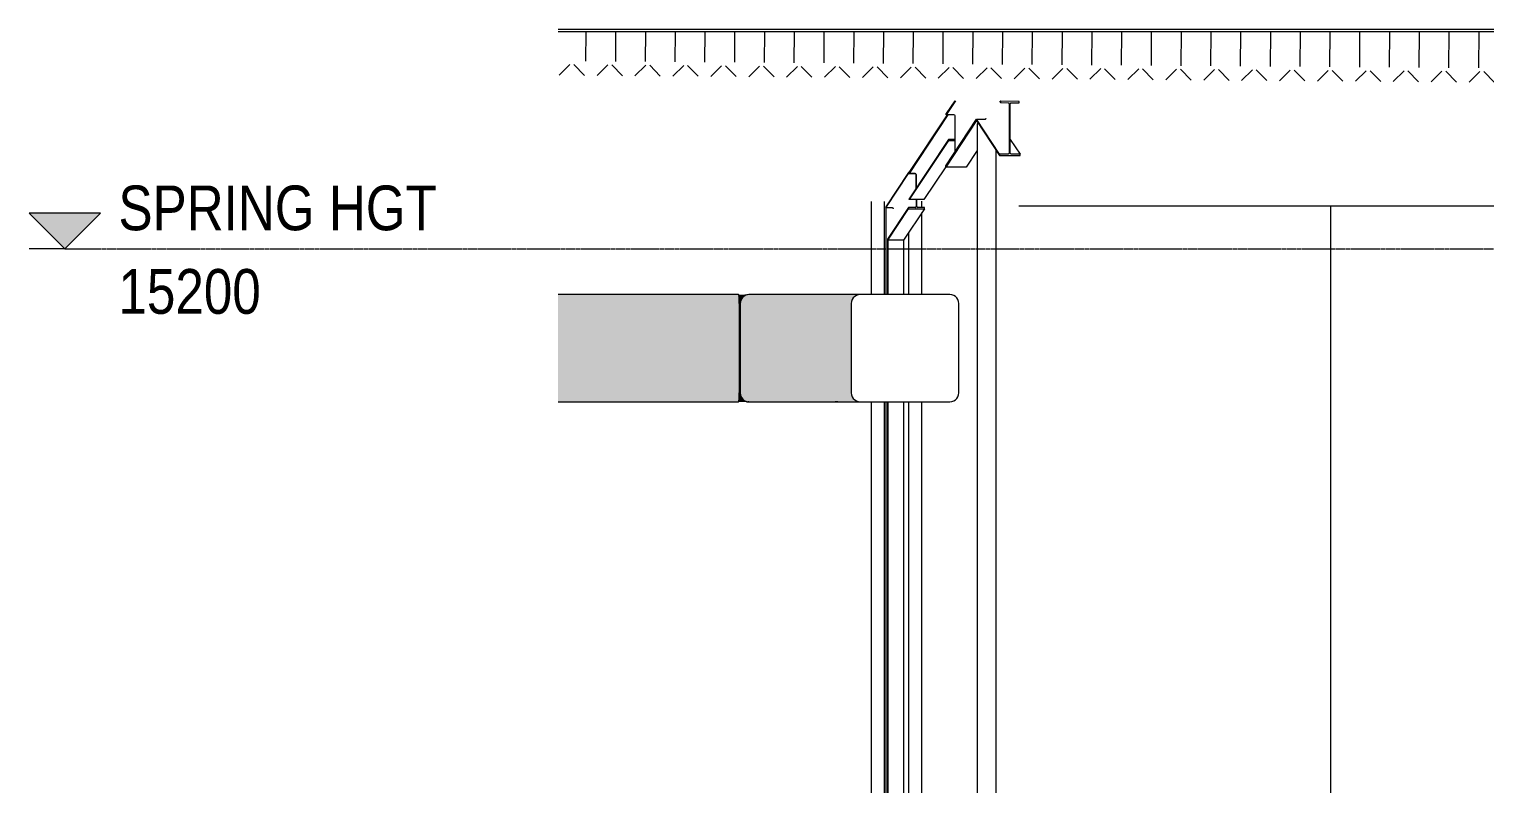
# Model space of a CAD drawing. Header units: millimetres. Extents: x 900982 to 1200730, y -305 to 27743.
# Drawn here: x 1090433 to 1106723, y 9219 to 17658 of the extents above; entities that cross this region are included whole.
import ezdxf

# ---------------------------------------------------------------- set-up
doc = ezdxf.new("R2010")
doc.units = ezdxf.units.MM
doc.linetypes.add('AEC_Center', pattern=[24, 12, -4, 4, -4])
for name, color, linetype, lineweight in [('A-FLOR-LEVL', 51, 'Continuous', 5), ('A-GENM', 13, 'Continuous', 5), ('A-ROOF', 132, 'Continuous', 5), ('A-ROOF-PATT', 132, 'Continuous', 15), ('A-WALL', 113, 'Continuous', 5), ('P-SANR-FIXT', 6, 'Continuous', 5), ('S-BEAM', 12, 'Continuous', 5), ('S-COLS', 52, 'Continuous', 5)]:
    doc.layers.add(name, color=color, linetype=linetype, lineweight=lineweight)
doc.styles.add('Arial Narrow', font='ARIALN.TTF', dxfattribs={"height": 500})

# ---------------------------------------------------------------- blocks, each defined once
blk = doc.blocks.new('SHS-Square Hollow Section-Column - 200x200xSHS-1605338-SECTION - GRIDS 2B')
at = {"layer": 'S-COLS'}
for p, q in [((-1638363, 16600), (-1638363, 5202)), ((-1638363, 16600), (-1638363, 16600)), ((-1638347, 16600), (-1638363, 16600)), ((-1638347, 16600), (-1638346, 16600)), ((-1638148, 5202), (-1638148, 16302))]:
    blk.add_line(p, q, dxfattribs=at)
blk = doc.blocks.new('Mechanical - Condensers - Mechanical - Condensers-V165-SECTION - GRIDS 2B')
at = {"layer": 'A-GENM'}
for points in [[(-1641025, 14590), (-1641027, 14661), (-1641031, 14687), (-1641033, 14690), (-1643051, 14688), (-1643051, 14591), (-1643051, 14590), (-1641121, 14590)], [(-1641019, 14590), (-1641013, 14622), (-1641006, 14640), (-1640983, 14666), (-1640962, 14680), (-1640938, 14688), (-1640938, 14690), (-1641033, 14689), (-1641030, 14683), (-1641027, 14657), (-1641022, 14590)], [(-1639921, 13490), (-1639921, 13490), (-1640927, 13492), (-1640938, 13494), (-1640962, 13504), (-1640983, 13520), (-1641001, 13545), (-1641009, 13568), (-1641012, 13596), (-1641011, 14598), (-1641006, 14624), (-1640999, 14640), (-1640979, 14664), (-1640956, 14680), (-1640932, 14688), (-1640945, 14687), (-1640969, 14677), (-1640990, 14661), (-1641009, 14632), (-1641016, 14616), (-1641019, 14590), (-1641019, 13590), (-1641013, 13558), (-1641006, 13540), (-1640983, 13514), (-1640961, 13500), (-1640938, 13493), (-1640906, 13490), (-1640476, 13490)], [(-1641012, 14590), (-1639771, 14590), (-1639768, 14613), (-1639761, 14634), (-1639749, 14653), (-1639733, 14669), (-1639714, 14680), (-1639693, 14688), (-1639671, 14690), (-1640913, 14690), (-1640938, 14687), (-1640962, 14677), (-1640983, 14661), (-1640999, 14640), (-1641009, 14616)], [(-1641336, 13590), (-1641025, 13590), (-1641025, 14590), (-1643051, 14590), (-1643051, 13590)], [(-1641019, 13590), (-1641021, 14590), (-1641025, 14588), (-1641024, 13590), (-1641022, 13590)], [(-1641012, 13590), (-1639771, 13590), (-1639771, 14590), (-1641012, 14590), (-1641012, 13637)], [(-1640913, 13490), (-1639671, 13490), (-1639693, 13493), (-1639714, 13500), (-1639733, 13512), (-1639749, 13528), (-1639761, 13547), (-1639768, 13568), (-1639771, 13590), (-1641012, 13590), (-1641009, 13564), (-1640999, 13540), (-1640983, 13520), (-1640962, 13504), (-1640938, 13494)]]:
    blk.add_hatch(color=256, dxfattribs=at).paths.add_polyline_path(points)
h = blk.add_hatch(color=256, dxfattribs=at)
edge = h.paths.add_edge_path()
edge.add_line((-1643051, 13490), (-1641033, 13491))
edge.add_line((-1641033, 13491), (-1641031, 13494))
edge.add_line((-1641031, 13494), (-1641027, 13520))
edge.add_line((-1641027, 13520), (-1641025, 13590))
edge.add_line((-1641025, 13590), (-1643051, 13590))
edge.add_line((-1643051, 13590), (-1643051, 13585))
h = blk.add_hatch(color=256, dxfattribs=at)
h.paths.add_polyline_path([(-1640945, 13494), (-1640949, 13494), (-1640945, 13494)])
h.paths.add_polyline_path([(-1640919, 13490), (-1640945, 13494), (-1640969, 13504), (-1640990, 13520), (-1641009, 13548), (-1641016, 13564), (-1641019, 13590), (-1641025, 13590), (-1641028, 13514), (-1641032, 13492), (-1641031, 13490), (-1640921, 13490)])
for p, q in [((-1641033, 14690), (-1643051, 14690)), ((-1640913, 14690), (-1640919, 14690)), ((-1639671, 14690), (-1640913, 14690)), ((-1641025, 14590), (-1641025, 13590)), ((-1641019, 14590), (-1641019, 13590)), ((-1641012, 13590), (-1641012, 14590)), ((-1643051, 13490), (-1641033, 13490)), ((-1640919, 13490), (-1640927, 13490)), ((-1640919, 13490), (-1639921, 13490)), ((-1640913, 13490), (-1639671, 13490))]:
    blk.add_line(p, q, dxfattribs=at)
at = {"layer": 'A-GENM', "lineweight": 13}
for p, q in [((-1638669, 14690), (-1639671, 14690)), ((-1639771, 14590), (-1639771, 13590)), ((-1638568, 13590), (-1638568, 14590)), ((-1639671, 13490), (-1638669, 13490))]:
    blk.add_line(p, q, dxfattribs=at)
at = {"layer": 'A-GENM', "lineweight": 13, "flags": 128}
for points in [[(-1639671, 14690), (-1639693, 14688), (-1639714, 14680), (-1639733, 14669), (-1639749, 14653), (-1639761, 14634), (-1639768, 14613), (-1639771, 14590)], [(-1638568, 14590), (-1638571, 14613), (-1638578, 14634), (-1638590, 14653), (-1638606, 14669), (-1638625, 14680), (-1638646, 14688), (-1638669, 14690)], [(-1639771, 13590), (-1639768, 13568), (-1639761, 13547), (-1639749, 13528), (-1639733, 13512), (-1639714, 13500), (-1639693, 13493), (-1639671, 13490)], [(-1638669, 13490), (-1638646, 13493), (-1638625, 13500), (-1638606, 13512), (-1638590, 13528), (-1638578, 13547), (-1638571, 13568), (-1638568, 13590)]]:
    blk.add_lwpolyline(points, dxfattribs=at)
at = {"layer": 'A-GENM', "flags": 128}
blk.add_lwpolyline([(-1639921, 13490), (-1639925, 13490), (-1639930, 13490), (-1639937, 13490), (-1639946, 13490), (-1639953, 13490)], dxfattribs=at)
at = {"layer": 'A-GENM'}
for centre, ratio, start_param, end_param in [((-1641033, 14590), 0.087053, 6.021386, 6.283185), ((-1641033, 14590), 0.087053, 5.759591, 5.836632), ((-1641033, 14590), 0.087053, 4.712389, 5.759587), ((-1640919, 14590), 0.998307, 0.000002, 1.570798), ((-1640913, 14590), 0.998163, 0, 1.570796), ((-1641033, 13590), 0.087053, 3.665196, 4.712389), ((-1640919, 13590), 0.998307, 1.570798, 3.141595), ((-1640913, 13590), 0.998163, 1.570796, 3.141593), ((-1641033, 13590), 0.087053, 3.141593, 3.403392), ((-1641033, 13590), 0.087053, 3.575673, 3.665191)]:
    blk.add_ellipse(centre, major_axis=(0, 100), ratio=ratio, start_param=start_param, end_param=end_param, dxfattribs=at)
blk = doc.blocks.new('Downpipe - Straight - 01 - 150D-1306548-SECTION - GRIDS 2B')
at = {"layer": 'P-SANR-FIXT'}
for p, q in [((-1638980, 15663), (-1638980, 15733)), ((-1638980, 14690), (-1638980, 15607)), ((-1639130, 15381), (-1639130, 14690)), ((-1639130, 13490), (-1639130, 5202)), ((-1638980, 5202), (-1638980, 13490))]:
    blk.add_line(p, q, dxfattribs=at)
blk = doc.blocks.new('Downpipe - Straight - 01 - 150D-1468595-SECTION - GRIDS 2B')
at = {"layer": 'P-SANR-FIXT'}
for p, q in [((-1639549, 15731), (-1639549, 14690)), ((-1639399, 14690), (-1639399, 15732)), ((-1639549, 13490), (-1639549, 5202)), ((-1639399, 5202), (-1639399, 13490))]:
    blk.add_line(p, q, dxfattribs=at)
blk = doc.blocks.new('Structural Framing 25 - Structural Framing 1-1640794-SECTION - GRIDS 2B')
at = {"layer": 'S-BEAM'}
for p, q in [((-1638604, 16857), (-1638708, 16701)), ((-1638614, 16857), (-1638708, 16716)), ((-1638114, 16853), (-1638102, 16836)), ((-1638102, 16851), (-1638104, 16853)), ((-1639125, 16055), (-1638696, 16701)), ((-1638689, 16701), (-1639125, 16044)), ((-1638714, 16131), (-1638370, 16650)), ((-1638370, 16635), (-1638714, 16116)), ((-1638708, 16701), (-1638708, 16716)), ((-1638623, 16701), (-1638708, 16701)), ((-1638607, 16293), (-1638609, 16687)), ((-1638370, 16650), (-1638275, 16650)), ((-1638111, 16261), (-1638370, 16650)), ((-1638370, 16635), (-1638111, 16246)), ((-1638684, 16423), (-1639123, 15762)), ((-1638684, 16413), (-1639123, 15752)), ((-1638616, 16423), (-1638684, 16423)), ((-1638684, 16423), (-1638684, 16413)), ((-1638684, 16413), (-1638605, 16413)), ((-1638363, 16302), (-1638487, 16116)), ((-1637992, 16424), (-1637883, 16260)), ((-1638714, 16116), (-1638714, 16131)), ((-1639131, 16055), (-1639386, 15670)), ((-1639386, 15658), (-1639131, 16042)), ((-1639125, 16055), (-1639131, 16055)), ((-1639131, 16055), (-1639131, 16042)), ((-1639131, 16042), (-1639057, 16042)), ((-1639125, 16044), (-1639125, 16055)), ((-1639057, 16044), (-1639125, 16044)), ((-1639046, 16031), (-1639045, 15879)), ((-1639044, 15881), (-1639045, 16033)), ((-1638714, 16120), (-1638958, 15752)), ((-1638487, 16116), (-1638714, 16116)), ((-1639312, 15658), (-1639386, 15658)), ((-1639386, 15658), (-1639386, 14690)), ((-1639129, 15663), (-1639364, 15310)), ((-1639363, 15298), (-1639129, 15650)), ((-1638951, 15650), (-1639185, 15298)), ((-1639056, 15663), (-1639129, 15663)), ((-1639129, 15663), (-1639129, 15650)), ((-1639129, 15650), (-1638951, 15650)), ((-1639123, 15752), (-1639123, 15762)), ((-1638958, 15752), (-1639123, 15752)), ((-1639045, 15752), (-1639044, 15674)), ((-1639036, 15674), (-1639037, 15752)), ((-1638951, 15663), (-1639025, 15663)), ((-1638951, 15650), (-1638951, 15663)), ((-1639364, 15310), (-1639364, 14690)), ((-1639185, 15298), (-1639363, 15298)), ((-1639363, 15298), (-1639363, 14690)), ((-1639185, 15298), (-1639185, 14690)), ((-1639386, 13490), (-1639386, 5202)), ((-1639364, 13490), (-1639364, 5202)), ((-1639363, 13490), (-1639363, 5202)), ((-1639185, 13490), (-1639185, 5202))]:
    blk.add_line(p, q, dxfattribs=at)
at = {"layer": 'S-BEAM', "lineweight": 13}
for p, q in [((-1637893, 16850), (-1638102, 16851)), ((-1638102, 16851), (-1638102, 16836)), ((-1638102, 16836), (-1638017, 16835)), ((-1638003, 16821), (-1638003, 16275)), ((-1637992, 16275), (-1637992, 16821)), ((-1637978, 16835), (-1637893, 16835)), ((-1637893, 16835), (-1637893, 16850)), ((-1638017, 16261), (-1638111, 16261)), ((-1638111, 16261), (-1638111, 16246)), ((-1638111, 16246), (-1637883, 16245)), ((-1637883, 16260), (-1637978, 16261)), ((-1637883, 16245), (-1637883, 16260))]:
    blk.add_line(p, q, dxfattribs=at)
at = {"layer": 'S-BEAM', "lineweight": 13, "flags": 128}
for points in [[(-1638017, 16835), (-1638013, 16835), (-1638010, 16834), (-1638008, 16832), (-1638006, 16830), (-1638005, 16829)], [(-1638004, 16827), (-1638003, 16824), (-1638003, 16821)], [(-1637992, 16821), (-1637992, 16824), (-1637990, 16827), (-1637989, 16830), (-1637987, 16832), (-1637984, 16834), (-1637981, 16835), (-1637978, 16835)], [(-1638003, 16275), (-1638003, 16272), (-1638004, 16269), (-1638006, 16266), (-1638008, 16264), (-1638010, 16262), (-1638013, 16261), (-1638017, 16261)], [(-1637978, 16261), (-1637981, 16261), (-1637984, 16262), (-1637987, 16264), (-1637989, 16266), (-1637990, 16269), (-1637992, 16272), (-1637992, 16275)]]:
    blk.add_lwpolyline(points, dxfattribs=at)
at = {"layer": 'S-BEAM'}
for centre, major_axis, start_param, end_param in [((-1638623, 16687), (-11.7, 7.7), 3.730031, 5.300827), ((-1638616, 16435), (-9.5, 6.3), 2.159234, 3.141593), ((-1639057, 16033), (-9.5, 6.3), 3.730031, 5.300827), ((-1639057, 16031), (-9.5, 6.3), 3.730031, 5.300827), ((-1639056, 15674), (-9.5, 6.3), 2.159234, 3.730031), ((-1639025, 15674), (-9.5, 6.3), 0.588438, 2.159234)]:
    blk.add_ellipse(centre, major_axis=major_axis, ratio=0.994496, start_param=start_param, end_param=end_param, dxfattribs=at)
for points, knots in [([(-1638275, 16650), (-1638273, 16650), (-1638269, 16651), (-1638266, 16654), (-1638265, 16654)], [0, 0, 0, 0, 0.3333333, 0.5, 0.5, 0.5, 0.5]), ([(-1639300, 15648), (-1639300, 15649), (-1639300, 15650), (-1639301, 15652), (-1639302, 15653), (-1639302, 15653), (-1639303, 15654), (-1639304, 15655), (-1639304, 15655), (-1639305, 15656), (-1639306, 15657), (-1639308, 15657), (-1639310, 15658), (-1639311, 15658), (-1639312, 15658)], [0, 0, 0, 0, 0.166667, 0.25, 0.333333, 0.375, 0.416667, 0.5, 0.541667, 0.583333, 0.666667, 0.75, 0.833333, 1, 1, 1, 1])]:
    blk.add_open_spline(points, degree=3, knots=knots, dxfattribs=at)
blk.add_open_spline([(-1638263, 16657), (-1638262, 16659), (-1638261, 16662), (-1638261, 16664)], degree=3, dxfattribs=at)
blk = doc.blocks.new('Ridge Capping - Ridge Capping-V175-SECTION - GRIDS 2B')
at = {"layer": 'A-ROOF'}
for p, q in [((-1643051, 17658), (-1629902, 17658)), ((-1629875, 17628), (-1643051, 17628))]:
    blk.add_line(p, q, dxfattribs=at)
blk = doc.blocks.new('Level - A1-101025-SECTION - GRIDS 2B')
at = {"layer": 'A-FLOR-LEVL'}
blk.add_hatch(color=256, dxfattribs=at).paths.add_polyline_path([(-1648571, 5200), (-1648171, 5600), (-1648971, 5600)])
for p, q in [((-1648971, 5600), (-1648571, 5200)), ((-1648171, 5600), (-1648971, 5600)), ((-1648171, 5600), (-1648571, 5200)), ((-1648571, 5200), (-1648971, 5200)), ((-1648571, 5200), (-1648171, 5200))]:
    blk.add_line(p, q, dxfattribs=at)

msp = doc.modelspace()

# ---------------------------------------------------------------- hatches: boundary and pattern name
at = {"layer": 'A-ROOF-PATT', "lineweight": 5}
h = msp.add_hatch(dxfattribs=at)
h.set_pattern_fill('FP_91', color=256, style=0, pattern_type=2)
h.set_pattern_definition([(89.545, (1841737.8, -385739.02), (-332.99038, 2.5331), [])])
h.paths.add_polyline_path([(1109502, 17202), (1109502, 17628), (1096353, 17628), (1096353, 17302), (1109245, 17204)])
h = msp.add_hatch(dxfattribs=at)
h.set_pattern_fill('FP_90', color=256, angle=45, style=0, pattern_type=2)
h.set_pattern_definition([(44.5638, (1073539.08, 9820.3), (-210.511, 213.7408), []), (134.564, (1073539.08, 9820.3), (-213.7401, -210.5117), [])])
h.paths.add_polyline_path([(1109502, 17042), (1109502, 17162), (1096353, 17262), (1096353, 17142), (1109245, 17044)])

# ---------------------------------------------------------------- linework, layer by layer
at = {"layer": 'A-FLOR-LEVL', "linetype": 'AEC_Center'}
msp.add_line((1091233, 15200), (1174249, 15200), dxfattribs=at)
at = {"layer": 'A-WALL'}
for p, q in [((1104994, 15678), (1101508, 15678)), ((1104995, 15680), (1104995, 8689)), ((1109335, 15680), (1104995, 15680))]:
    msp.add_line(p, q, dxfattribs=at)

# ---------------------------------------------------------------- block references
at = {"layer": 'A-FLOR-LEVL'}
msp.add_blockref('Level - A1-101025-SECTION - GRIDS 2B', (2739404, 10000), dxfattribs=at)
at = {"layer": 'A-GENM'}
msp.add_blockref('Mechanical - Condensers - Mechanical - Condensers-V165-SECTION - GRIDS 2B', (2739404, 0), dxfattribs=at)
at = {"layer": 'A-ROOF'}
msp.add_blockref('Ridge Capping - Ridge Capping-V175-SECTION - GRIDS 2B', (2739404, 0), dxfattribs=at)
at = {"layer": 'P-SANR-FIXT'}
for name in ['Downpipe - Straight - 01 - 150D-1468595-SECTION - GRIDS 2B', 'Downpipe - Straight - 01 - 150D-1306548-SECTION - GRIDS 2B']:
    msp.add_blockref(name, (2739404, 0), dxfattribs=at)
at = {"layer": 'S-BEAM'}
msp.add_blockref('Structural Framing 25 - Structural Framing 1-1640794-SECTION - GRIDS 2B', (2739404, 0), dxfattribs=at)
at = {"layer": 'S-COLS'}
msp.add_blockref('SHS-Square Hollow Section-Column - 200x200xSHS-1605338-SECTION - GRIDS 2B', (2739404, 0), dxfattribs=at)

# ---------------------------------------------------------------- texts
at = {"layer": 'A-FLOR-LEVL', "char_height": 500, "attachment_point": 1, "style": 'Arial Narrow'}
for s, insert, width in [('SPRING HGT', (1091433, 15909), 4329.11), ('15200', (1091433, 14975), 1924.05)]:
    msp.add_mtext(s, dxfattribs=dict(at, insert=insert, width=width))

doc.saveas('drawing.dxf')
